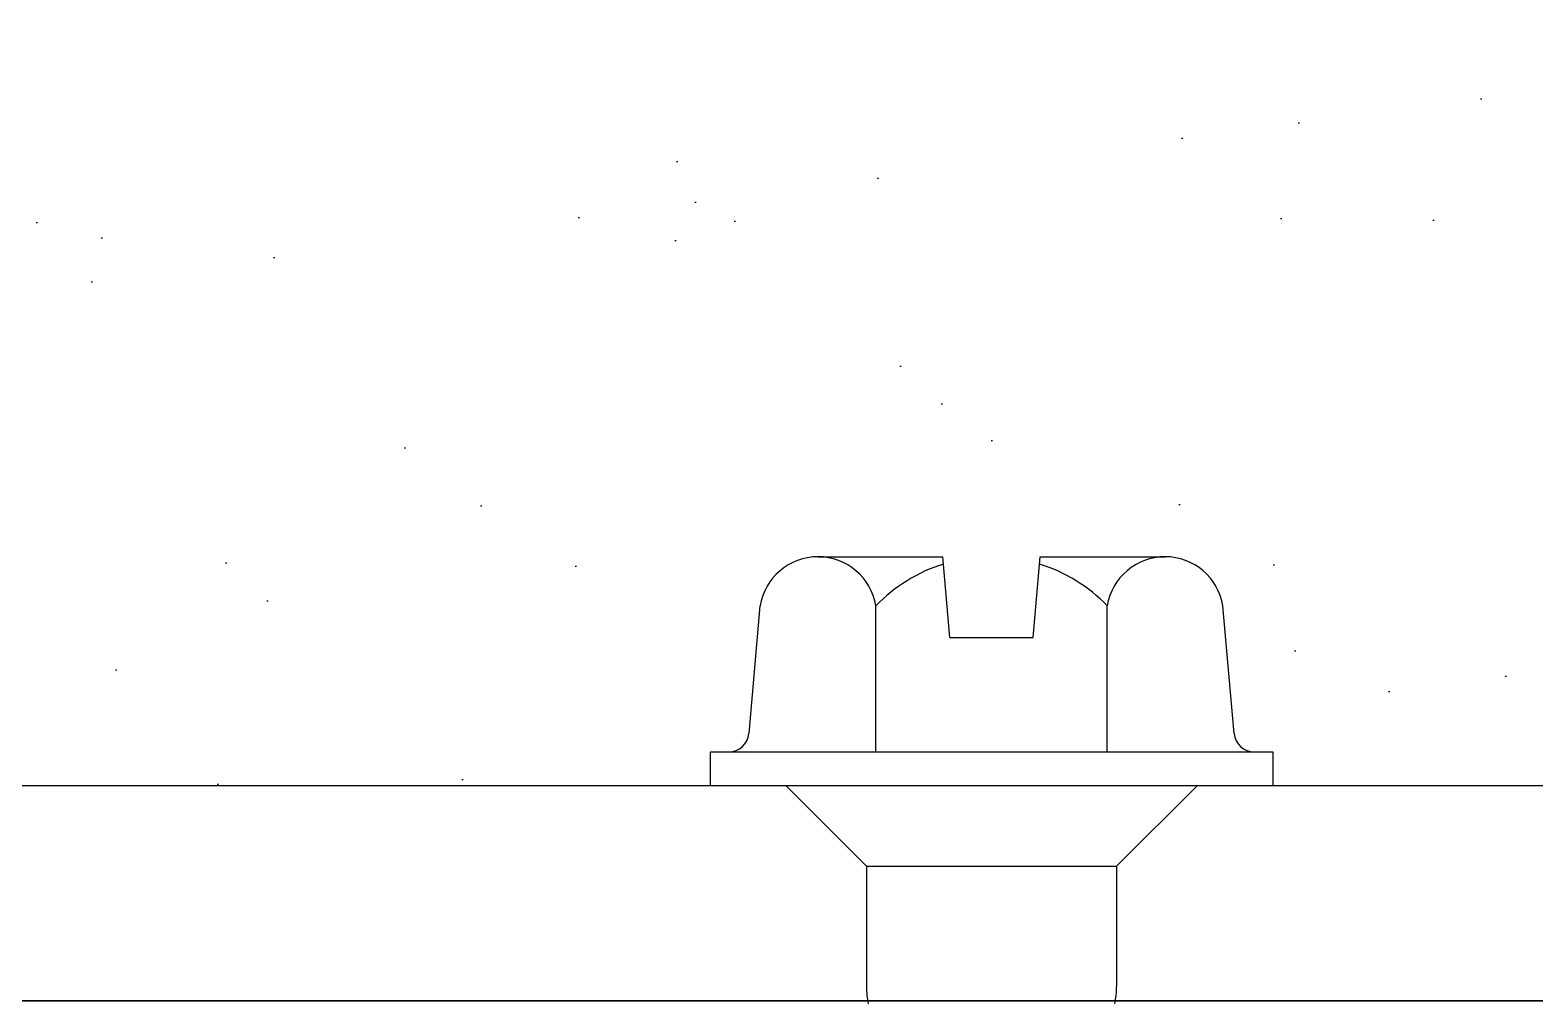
# Model space of a CAD drawing. Header units: inches. Extents: x -2.6 to 42.7, y -8.9 to 1.2.
# Drawn here: x 12.27 to 13.109, y -4.422 to -3.879 of the extents above; entities that cross this region are included whole.
import ezdxf

# ---------------------------------------------------------------- set-up
doc = ezdxf.new("R2010")
doc.units = ezdxf.units.IN
doc.header["$MEASUREMENT"] = 0
for name, color, linetype in [('Anchors', 4, 'Continuous'), ('Conditions', 1, 'Continuous'), ('Metals', 7, 'Continuous')]:
    doc.layers.add(name, color=color, linetype=linetype)

# ---------------------------------------------------------------- blocks, each defined once
blk = doc.blocks.new('Bc55')
blk.add_lwpolyline([(1.38, 0.855), (2.0131, 0.855, -0.659567), (2.03481, 0.8043, 0.192706), (1.905, 0.48), (1.905, 0.12), (0.125, 0.12), (0.125, 0), (2.035, 0), (2.035, 0.16157, -0.671875), (2.06071, 0.17206, 0.430668), (2.7, 0.18339), (2.7, 0.27), (2.64239, 0.27, -2.892356), (2.64239, 0.69), (2.7, 0.69), (2.7, 0.855), (2.75, 0.855), (2.75, 0.98), (1.38, 0.98)], format="xyb", close=True)
blk = doc.blocks.new('TH316134')
for p, q in [((-0.09675, 0.1275), (-0.02719, 0.1275)), ((-0.02325, 0.0825), (-0.02719, 0.1275)), ((0.02325, 0.0825), (0.02719, 0.1275)), ((0.02719, 0.1275), (0.09675, 0.1275)), ((-0.13522, 0.02902), (-0.129, 0.10009)), ((-0.0645, 0.01875), (-0.0645, 0.10009)), ((0.0645, 0.01875), (0.0645, 0.10009)), ((0.13522, 0.02902), (0.129, 0.10009)), ((-0.02325, 0.0825), (0.02325, 0.0825)), ((-0.15675, 0), (-0.15675, 0.01875)), ((-0.15675, 0.01875), (0.15675, 0.01875)), ((0.15675, 0.01875), (0.15675, 0)), ((-0.15675, 0), (0.15675, 0)), ((-0.11475, 0), (-0.06975, -0.045)), ((0.11475, 0), (0.06975, -0.045)), ((-0.06975, -0.045), (-0.06975, -0.1121)), ((-0.06975, -0.045), (0.06975, -0.045)), ((0.06975, -0.045), (0.06975, -0.1121))]:
    blk.add_line(p, q)
for centre, radius, start, end in [((-0.09675, 0.09482), 0.03268, 9.28497, 170.71503), ((0.09675, 0.09482), 0.03268, 9.28497, 170.71503), ((0, 0.0379), 0.0896, 107.42152, 136.04074), ((0, 0.0379), 0.0896, 43.95926, 72.57848), ((-0.14643, 0.03), 0.01125, 270, 355), ((0.14643, 0.03), 0.01125, 185, 270), ((-0.02325, -0.1121), 0.0465, 180, 191.9357), ((0.02325, -0.1121), 0.0465, 348.0643, 0)]:
    blk.add_arc(centre, radius, start, end)

msp = doc.modelspace()

# ---------------------------------------------------------------- hatches: boundary and pattern name
at = {"layer": 'Conditions'}
h = msp.add_hatch(dxfattribs=at)
h.set_pattern_fill('AR-CONC', color=256, scale=0.25, style=0)
h.set_pattern_definition([(50, (-3.2627, -11.3013), (1.79315, -0.15688), [0.1875, -2.0625]), (355, (-3.2627, -11.3013), (-0.34688, 1.88048), [0.15, -1.65]), (100.451, (-3.1133, -11.3143), (1.44627, 1.7236), [0.15935, -1.75286]), (46.184, (-3.2627, -10.8013), (2.6681, -0.4138), [0.28125, -3.09375]), (96.636, (-3.0404, -10.8357), (2.33666, 2.4353), [0.23903, -2.62928]), (351.184, (-3.2627, -10.8013), (2.33665, 2.4353), [0.225, -2.475]), (21, (-3.0127, -10.9263), (1.49227, -1.00655), [0.1875, -2.0625]), (326, (-3.0127, -10.9263), (0.60829, 1.81288), [0.15, -1.65]), (71.451, (-2.8884, -11.0101), (2.10056, 0.80633), [0.15935, -1.75286]), (37.5, (-3.2627, -11.30126), (0.0304, 0.832235), [0, -1.63, 0, -1.675, 0, -1.65625]), (7.5, (-3.2627, -11.3013), (0.657674, 0.98603), [0, -0.955, 0, -1.5925, 0, -0.63125]), (327.5, (-3.8202, -11.30126), (1.334556, -0.056387), [0, -0.625, 0, -1.95, 0, -2.5875]), (317.5, (-4.0702, -11.3013), (1.457965, 0.25026), [0, -0.8125, 0, -1.295, 0, -1.8375])])
h.paths.add_polyline_path([(15.0531, -3.38166), (15.02722, -3.38166), (15.02722, -3.43987), (13.97275, -3.43987), (13.97275, -4.41987), (12.87485, -4.41987), (12.869, -4.44755, 0.052126), (12.86799, -4.45717), (12.86799, -4.47054), (12.89199, -4.48347), (12.86799, -4.49639), (12.86799, -4.52808), (12.87944, -4.53425), (12.86799, -4.54041), (12.86799, -4.5721), (12.89199, -4.58503), (12.86799, -4.59795), (12.86799, -4.62965), (12.87944, -4.63581), (12.86799, -4.64197), (12.86799, -4.67367), (12.89199, -4.68659), (12.86799, -4.69952), (12.86799, -4.73121), (12.87944, -4.73737), (12.86799, -4.74354), (12.86799, -4.77523), (12.89199, -4.78815), (12.86799, -4.80108), (12.86799, -4.83277), (12.87944, -4.83893), (12.86799, -4.8451), (12.86799, -4.87679), (12.89199, -4.88972), (12.86799, -4.90264), (12.86799, -4.93433), (12.87944, -4.9405), (12.86799, -4.94666), (12.86799, -4.97835), (12.89199, -4.99128), (12.86799, -5.0042), (12.86799, -5.0359), (12.87944, -5.04206), (12.86799, -5.04822), (12.86799, -5.07992), (12.89199, -5.09284), (12.86799, -5.10577), (12.86799, -5.13746), (12.87944, -5.14362), (12.86799, -5.14979), (12.86799, -5.18148), (12.89199, -5.1944), (12.86799, -5.20733), (12.86799, -5.23902), (12.87944, -5.24518), (12.86799, -5.25135), (12.86799, -5.28304), (12.89199, -5.29597), (12.86799, -5.30889), (12.86799, -5.33277), (12.87944, -5.33893), (12.86799, -5.3451), (12.86799, -5.37679), (12.89199, -5.38972), (12.86799, -5.40264), (12.86799, -5.43433), (12.87944, -5.4405), (12.86799, -5.44666), (12.86799, -5.47835), (12.89199, -5.49128), (12.86799, -5.5042), (12.86799, -5.5359), (12.87944, -5.54206), (12.86799, -5.54822), (12.86799, -5.57992), (12.89199, -5.59284), (12.86799, -5.60577), (12.86799, -5.63746), (12.87944, -5.64362), (12.86799, -5.64979), (12.86799, -5.68148), (12.89199, -5.6944), (12.86799, -5.70733), (12.86799, -5.73902), (12.87944, -5.74518), (12.86799, -5.75135), (12.86799, -5.78304), (12.89199, -5.79597), (12.86799, -5.80889), (12.86799, -5.84058), (12.87944, -5.84675), (12.86799, -5.85291), (12.86799, -5.89344), (12.81597, -6.04196, -0.774123), (12.79552, -6.04196), (12.74349, -5.89344), (12.74349, -5.85967), (12.71949, -5.84675), (12.74349, -5.83382), (12.74349, -5.80213), (12.73205, -5.79597), (12.74349, -5.7898), (12.74349, -5.75811), (12.71949, -5.74518), (12.74349, -5.73226), (12.74349, -5.70057), (12.73205, -5.6944), (12.74349, -5.68824), (12.74349, -5.65655), (12.71949, -5.64362), (12.74349, -5.6307), (12.74349, -5.599), (12.73205, -5.59284), (12.74349, -5.58668), (12.74349, -5.55498), (12.71949, -5.54206), (12.74349, -5.52913), (12.74349, -5.49744), (12.73205, -5.49128), (12.74349, -5.48511), (12.74349, -5.45342), (12.71949, -5.4405), (12.74349, -5.42757), (12.74349, -5.39588), (12.73205, -5.38972), (12.74349, -5.38355), (12.74349, -5.35967), (12.71949, -5.34675), (12.74349, -5.33382), (12.74349, -5.30213), (12.73205, -5.29597), (12.74349, -5.2898), (12.74349, -5.25811), (12.71949, -5.24518), (12.74349, -5.23226), (12.74349, -5.20057), (12.73205, -5.1944), (12.74349, -5.18824), (12.74349, -5.15655), (12.71949, -5.14362), (12.74349, -5.1307), (12.74349, -5.099), (12.73205, -5.09284), (12.74349, -5.08668), (12.74349, -5.05498), (12.71949, -5.04206), (12.74349, -5.02913), (12.74349, -4.99744), (12.73205, -4.99128), (12.74349, -4.98511), (12.74349, -4.95342), (12.71949, -4.9405), (12.74349, -4.92757), (12.74349, -4.89588), (12.73205, -4.88972), (12.74349, -4.88355), (12.74349, -4.85186), (12.71949, -4.83893), (12.74349, -4.82601), (12.74349, -4.79432), (12.73205, -4.78815), (12.74349, -4.78199), (12.74349, -4.7503), (12.71949, -4.73737), (12.74349, -4.72445), (12.74349, -4.69275), (12.73205, -4.68659), (12.74349, -4.68043), (12.74349, -4.64873), (12.71949, -4.63581), (12.74349, -4.62288), (12.74349, -4.59119), (12.73205, -4.58503), (12.74349, -4.57886), (12.74349, -4.54717), (12.71949, -4.53425), (12.74349, -4.52132), (12.74349, -4.48963), (12.73205, -4.48347), (12.74349, -4.4773), (12.74349, -4.45717, 0.052126), (12.74249, -4.44755), (12.73664, -4.41987), (10.97275, -4.41987), (10.97275, -7.43491), (15.03052, -7.43491)])
h.paths.add_polyline_path([(12.79552, -6.04196, 0.041863), (12.7961, -6.04362)], flags=16)
h.paths.add_polyline_path([(14.43912, -4.96052), (15.3982, -4.96052), (15.3982, -5.34405), (14.43912, -5.34405)], flags=9)
h.paths.add_polyline_path([(14.41548, -5.59576), (17.32152, -5.59576), (17.32152, -6.46996), (14.41548, -6.46996)], flags=9)
h = msp.add_hatch(dxfattribs=at)
h.set_pattern_fill('AR-SAND', color=256, scale=0.125, style=0)
h.set_pattern_definition([(37.5, (2.81393, -9.79966), (-0.0078742, 0.240853), [0, -0.19, 0, -0.2125, 0, -0.203125]), (7.5, (2.81393, -9.79966), (0.221222, 0.352768), [0, -0.1025, 0, -0.17125, 0, -0.065625]), (327.5, (2.66018, -9.79966), (0.3892677, 0.0007074), [0, -0.0625, 0, -0.225, 0, -0.29375]), (317.5, (2.66018, -9.79966), (0.375766, 0.1097094), [0, -0.03125, 0, -0.1475, 0, -0.16875])])
h.paths.add_polyline_path([(13.97275, -3.43987), (12.46775, -3.43987), (12.46775, -3.56487), (11.83466, -3.56487, 0.659567), (11.81294, -3.61557, -0.192706), (11.94275, -3.93987), (11.94275, -4.29987), (12.611, -4.29987), (12.611, -4.28112), (12.62133, -4.28112, 0.388879), (12.63254, -4.27085), (12.63833, -4.20464, -0.410563), (12.671, -4.17237), (12.74057, -4.17237), (12.7445, -4.21737), (12.791, -4.21737), (12.79494, -4.17237), (12.8645, -4.17237, -0.410563), (12.89718, -4.20464), (12.90297, -4.27085, 0.388879), (12.91418, -4.28112), (12.9245, -4.28112), (12.9245, -4.29987), (13.72275, -4.29987), (13.72275, -4.41987), (13.97275, -4.41987)])

# ---------------------------------------------------------------- linework, layer by layer
msp.add_line((10.97275, -4.41987), (13.97275, -4.41987), dxfattribs=at)

# ---------------------------------------------------------------- block references
at = {"layer": 'Anchors'}
msp.add_blockref('TH316134', (12.80574, -4.29987), dxfattribs=at)
at = {"layer": 'Metals', "xscale": -1}
msp.add_blockref('Bc55', (13.84775, -4.41987), dxfattribs=at)

doc.saveas('drawing.dxf')
